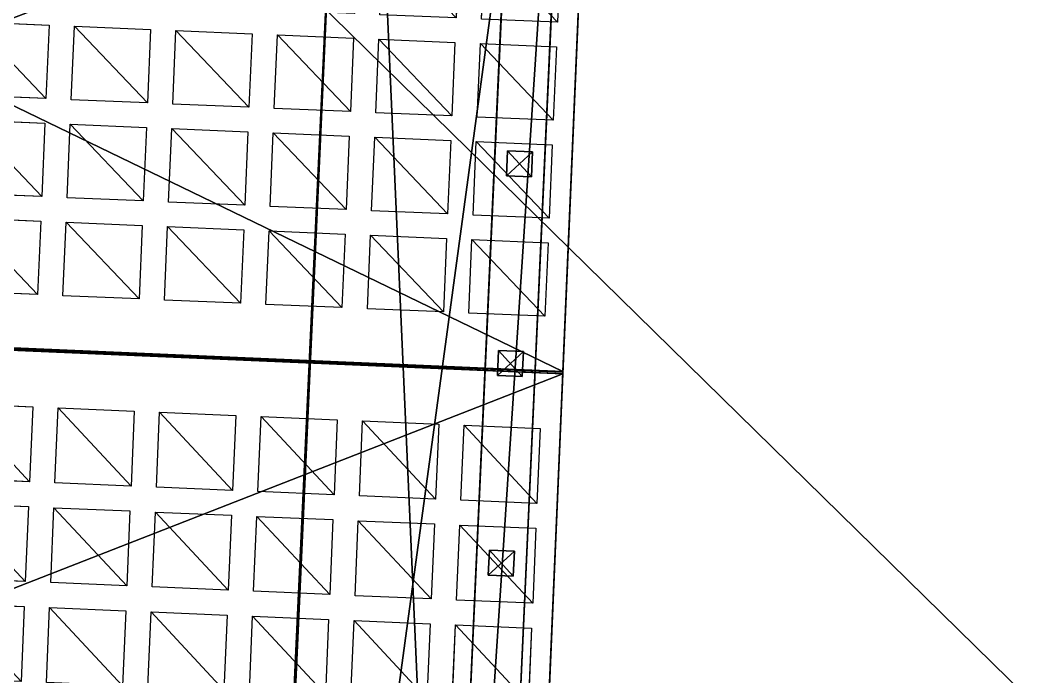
# Model space of a CAD drawing. Extents: x -372 to 678, y -263 to 741.
# Drawn here: x -53.612 to -51.611, y 81.578 to 82.891 of the extents above; entities that cross this region are included whole.
import ezdxf

# ---------------------------------------------------------------- set-up
doc = ezdxf.new("R2010")
doc.units = 0
doc.header["$LTSCALE"] = 0.0254
doc.layers.get('0').update_dxf_attribs({"linetype": 'CONTINUOUS'})
doc.layers.add('LOCATION_SNAPSHOT', color=144, linetype='CONTINUOUS')
doc.layers.add('LOCATION_TERRAIN', color=36, linetype='CONTINUOUS')

# ---------------------------------------------------------------- blocks, each defined once
blk = doc.blocks.new('SOLARCELL')
at = {"color": 0}
for p, q in [((0, 0), (0, 0.1524)), ((0, 0.1524), (0.1524, 0.1524)), ((0.1524, 0.1524), (0.1524, 0)), ((0.1524, 0), (0, 0))]:
    blk.add_line(p, q, dxfattribs=at)
mesh = blk.add_polyface(dxfattribs=at)
corners = [(0.1524, 0.1524), (0, 0), (0, 0.1524), (0.1524, 0)]
mesh.append_faces([[corners[k] for k in face] for face in [(0, 1, 2), (1, 0, 3)]], dxfattribs={"vtx0": -1, "color": 0})
blk = doc.blocks.new('GROUP_69')
at = {"color": 0}
for p in [(0, 1.016), (0.2032, 1.016), (0.4064, 1.016), (0.6096, 1.016), (0.8128, 1.016), (0, 0.8128), (0.2032, 0.8128), (0.4064, 0.8128), (0.6096, 0.8128), (0.8128, 0.8128), (0, 0.6096), (0.2032, 0.6096), (0.4064, 0.6096), (0.6096, 0.6096), (0.8128, 0.6096), (0, 0.4064), (0.2032, 0.4064), (0.4064, 0.4064), (0.6096, 0.4064), (0.8128, 0.4064), (0, 0.2032), (0.2032, 0.2032), (0.4064, 0.2032), (0.6096, 0.2032), (0.8128, 0.2032), (0, 0), (0.2032, 0), (0.4064, 0), (0.6096, 0), (0.8128, 0)]:
    blk.add_blockref('SOLARCELL', p, dxfattribs=at)
blk = doc.blocks.new('COMPLETEPANEL')
at = {"color": 254}
for p, q in [((0, 0, 0.0178), (0, 2.667, 0.0178)), ((0, 0), (0, 2.667)), ((0, 0, 0.0178), (0, 2.667, 0.0178)), ((0, 0), (0, 2.667)), ((1.1938, 2.667, 0.0178), (1.1938, 0, 0.0178)), ((1.1938, 2.667), (1.1938, 0)), ((1.1938, 2.667, 0.0178), (1.1938, 0, 0.0178)), ((1.1938, 2.667), (1.1938, 0)), ((1.1938, 0, 0.0178), (0, 0, 0.0178)), ((1.1938, 0), (0, 0)), ((1.1938, 0, 0.0178), (0, 0, 0.0178)), ((0, 0), (0, 0, 0.0178)), ((0, 0), (0, 0, 0.0178)), ((1.1938, 0), (0, 0)), ((1.1938, 0), (1.1938, 0, 0.0178)), ((1.1938, 0), (1.1938, 0, 0.0178))]:
    blk.add_line(p, q, dxfattribs=at)
at = {"color": 0}
blk.add_blockref('GROUP_69', (0.1126, 0.0405, 0.0178), dxfattribs=at)
at = {"color": 153}
mesh = blk.add_polyface(dxfattribs=at)
corners = [(0, 0, 0.0178), (1.1938, 2.667, 0.0178), (0, 2.667, 0.0178), (1.1938, 0, 0.0178)]
mesh.append_faces([[corners[k] for k in face] for face in [(0, 1, 2), (1, 0, 3)]], dxfattribs={"vtx0": -1, "color": 153})
at = {"color": 254}
mesh = blk.add_polyface(dxfattribs=at)
corners = [(0, 2.667, 0.0178), (0, 0), (0, 0, 0.0178), (0, 2.667)]
mesh.append_faces([[corners[k] for k in face] for face in [(0, 1, 2), (1, 0, 3)]], dxfattribs={"vtx0": -1, "color": 254})
mesh = blk.add_polyface(dxfattribs=at)
corners = [(0, 2.667), (1.1938, 0), (0, 0), (1.1938, 2.667)]
mesh.append_faces([[corners[k] for k in face] for face in [(0, 1, 2), (1, 0, 3)]], dxfattribs={"vtx0": -1, "color": 254})
mesh = blk.add_polyface(dxfattribs=at)
corners = [(1.1938, 2.667), (1.1938, 0, 0.0178), (1.1938, 0), (1.1938, 2.667, 0.0178)]
mesh.append_faces([[corners[k] for k in face] for face in [(0, 1, 2), (1, 0, 3)]], dxfattribs={"vtx0": -1, "color": 254})
mesh = blk.add_polyface(dxfattribs=at)
corners = [(1.1938, 0), (0, 0, 0.0178), (0, 0), (1.1938, 0, 0.0178)]
mesh.append_faces([[corners[k] for k in face] for face in [(0, 1, 2), (1, 0, 3)]], dxfattribs={"vtx0": -1, "color": 254})
blk = doc.blocks.new('PANELARC')
at = {"color": 0, "extrusion": (0.173648, 3.12792e-17, 0.984808), "rotation": 270}
blk.add_blockref('COMPLETEPANEL', (0, -1.0104, 1.117), dxfattribs=at)
at = {"color": 0, "extrusion": (0.258819, -4.13081e-17, 0.965926), "rotation": 270}
blk.add_blockref('COMPLETEPANEL', (0, -2.0985, 1.3049), dxfattribs=at)
blk = doc.blocks.new('GROUP_73')
at = {"color": 0}
blk.add_blockref('PANELARC', (0, -2.667), dxfattribs=at)
blk = doc.blocks.new('STATIONSOLAR_1')
at = {"color": 153, "rotation": 0.06407671514810877}
blk.add_blockref('GROUP_73', (0.4368, 0.0926, 2.3876), dxfattribs=at)
blk = doc.blocks.new('GROUP_38')
at = {"color": 0}
mesh = blk.add_polyface(dxfattribs=at)
corners = [(20.5977, 0, 0.5), (0, 5, 0.5), (0, 0, 0.5), (20.5977, 5, 0.5)]
mesh.append_faces([[corners[k] for k in face] for face in [(0, 1, 2), (1, 0, 3)]], dxfattribs={"vtx0": -1, "color": 0})
mesh = blk.add_polyface(dxfattribs=at)
corners = [(0.0052, 5), (0, 0), (0, 5), (20.5977, 0), (20.5977, 5)]
mesh.append_faces([[corners[k] for k in face] for face in [(0, 1, 2), (3, 0, 4)]], dxfattribs={"vtx0": -1, "color": 0})
mesh.append_faces([[corners[k] for k in face] for face in [(1, 0, 3)]], dxfattribs={"vtx0": -1, "vtx1": -1, "color": 0})
blk = doc.blocks.new('GROUP62_8')
at = {"color": 252, "rotation": 359.6152762952026}
blk.add_blockref('GROUP_38', (19.3844, -5.9478, 4.65), dxfattribs=at)
blk = doc.blocks.new('GROUP_23')
at = {"color": 0}
for p, q in [((0.55, 0.1), (0.55, 5)), ((0.55, 5, 0.05), (0.55, 0.1, 0.05)), ((0.55, 0.1), (0.55, 5)), ((0.55, 5, 0.05), (0.55, 0.1, 0.05)), ((0.65, 0.1, 0.05), (0.65, 5, 0.05)), ((0.65, 0.1), (0.65, 5)), ((0.65, 0.1), (0.65, 5)), ((0.65, 0.1, 0.05), (0.65, 5, 0.05))]:
    blk.add_line(p, q, dxfattribs=at)
mesh = blk.add_polyface(dxfattribs=at)
corners = [(0.65, 5), (0.55, 0.1), (0.55, 5), (0.65, 0.1)]
mesh.append_faces([[corners[k] for k in face] for face in [(0, 1, 2), (1, 0, 3)]], dxfattribs={"vtx0": -1, "color": 0})
mesh = blk.add_polyface(dxfattribs=at)
corners = [(0.55, 0.1, 0.05), (0.65, 5, 0.05), (0.55, 5, 0.05), (0.65, 0.1, 0.05)]
mesh.append_faces([[corners[k] for k in face] for face in [(0, 1, 2), (1, 0, 3)]], dxfattribs={"vtx0": -1, "color": 0})
mesh = blk.add_polyface(dxfattribs=at)
corners = [(0.55, 5, 0.05), (0.55, 0.1), (0.55, 0.1, 0.05), (0.55, 5)]
mesh.append_faces([[corners[k] for k in face] for face in [(0, 1, 2), (1, 0, 3)]], dxfattribs={"vtx0": -1, "color": 0})
mesh = blk.add_polyface(dxfattribs=at)
corners = [(0.65, 5), (0.65, 0.1, 0.05), (0.65, 0.1), (0.65, 5, 0.05)]
mesh.append_faces([[corners[k] for k in face] for face in [(0, 1, 2), (1, 0, 3)]], dxfattribs={"vtx0": -1, "color": 0})
blk = doc.blocks.new('GROUP_24')
at = {"color": 0}
for p, q in [((0.55, 5), (0.55, 0)), ((0.55, 0, 0.5), (0.55, 5, 0.5)), ((0.55, 0, 0.5), (0.55, 5, 0.5)), ((0.55, 5), (0.55, 0))]:
    blk.add_line(p, q, dxfattribs=at)
mesh = blk.add_polyface(dxfattribs=at)
corners = [(1, 5), (0.55, 0), (0.55, 5), (1, 0)]
mesh.append_faces([[corners[k] for k in face] for face in [(0, 1, 2), (1, 0, 3)]], dxfattribs={"vtx0": -1, "color": 0})
mesh = blk.add_polyface(dxfattribs=at)
corners = [(1, 0, 0.5), (0.55, 5, 0.5), (0.55, 0, 0.5), (1, 5, 0.5)]
mesh.append_faces([[corners[k] for k in face] for face in [(0, 1, 2), (1, 0, 3)]], dxfattribs={"vtx0": -1, "color": 0})
mesh = blk.add_polyface(dxfattribs=at)
corners = [(0.55, 5, 0.5), (0.55, 0), (0.55, 0, 0.5), (0.55, 5)]
mesh.append_faces([[corners[k] for k in face] for face in [(0, 1, 2), (1, 0, 3)]], dxfattribs={"vtx0": -1, "color": 0})
blk = doc.blocks.new('GROUP_43')
at = {"color": 0}
for p, q in [((0, 0.05), (0, 0)), ((0, 0.05, 1.05), (0, 0, 1.05)), ((0, 0.05), (0, 0.05, 1.05)), ((0.05, 0.05, 1.05), (0, 0.05, 1.05)), ((0, 0.05, 1.05), (0, 0, 1.05)), ((0.05, 0.05), (0, 0.05)), ((0, 0.05), (0, 0.05, 1.05)), ((0.05, 0.05, 1.05), (0, 0.05, 1.05)), ((0.05, 0.05), (0, 0.05)), ((0, 0.05), (0, 0)), ((0.05, 0, 1.05), (0.05, 0.05, 1.05)), ((0.05, 0), (0.05, 0.05)), ((0.05, 0.05), (0.05, 0.05, 1.05)), ((0.05, 0, 1.05), (0.05, 0.05, 1.05)), ((0.05, 0.05), (0.05, 0.05, 1.05)), ((0.05, 0), (0.05, 0.05)), ((0, 0), (0, 0, 1.05)), ((0, 0, 1.05), (0.05, 0, 1.05)), ((0, 0), (0.05, 0)), ((0, 0, 1.05), (0.05, 0, 1.05)), ((0, 0), (0, 0, 1.05)), ((0, 0), (0.05, 0)), ((0.05, 0), (0.05, 0, 1.05)), ((0.05, 0), (0.05, 0, 1.05))]:
    blk.add_line(p, q, dxfattribs=at)
mesh = blk.add_polyface(dxfattribs=at)
corners = [(0, 0.05, 1.05), (0, 0), (0, 0, 1.05), (0, 0.05)]
mesh.append_faces([[corners[k] for k in face] for face in [(0, 1, 2), (1, 0, 3)]], dxfattribs={"vtx0": -1, "color": 0})
mesh = blk.add_polyface(dxfattribs=at)
corners = [(0.05, 0, 1.05), (0, 0.05, 1.05), (0, 0, 1.05), (0.05, 0.05, 1.05)]
mesh.append_faces([[corners[k] for k in face] for face in [(0, 1, 2), (1, 0, 3)]], dxfattribs={"vtx0": -1, "color": 0})
mesh = blk.add_polyface(dxfattribs=at)
corners = [(0, 0.05, 1.05), (0.05, 0.05), (0, 0.05), (0.05, 0.05, 1.05)]
mesh.append_faces([[corners[k] for k in face] for face in [(0, 1, 2), (1, 0, 3)]], dxfattribs={"vtx0": -1, "color": 0})
mesh = blk.add_polyface(dxfattribs=at)
corners = [(0.05, 0.05), (0, 0), (0, 0.05), (0.05, 0)]
mesh.append_faces([[corners[k] for k in face] for face in [(0, 1, 2), (1, 0, 3)]], dxfattribs={"vtx0": -1, "color": 0})
mesh = blk.add_polyface(dxfattribs=at)
corners = [(0.05, 0.05), (0.05, 0, 1.05), (0.05, 0), (0.05, 0.05, 1.05)]
mesh.append_faces([[corners[k] for k in face] for face in [(0, 1, 2), (1, 0, 3)]], dxfattribs={"vtx0": -1, "color": 0})
mesh = blk.add_polyface(dxfattribs=at)
corners = [(0.05, 0, 1.05), (0, 0), (0.05, 0), (0, 0, 1.05)]
mesh.append_faces([[corners[k] for k in face] for face in [(0, 1, 2), (1, 0, 3)]], dxfattribs={"vtx0": -1, "color": 0})
blk = doc.blocks.new('GROUP_25')
at = {"color": 0}
for p, q in [((0, 0.05), (0, 0)), ((0, 0.05, 1.05), (0, 0, 1.05)), ((0, 0.05), (0, 0.05, 1.05)), ((0.05, 0.05, 1.05), (0, 0.05, 1.05)), ((0, 0.05, 1.05), (0, 0, 1.05)), ((0.05, 0.05), (0, 0.05)), ((0, 0.05), (0, 0.05, 1.05)), ((0.05, 0.05, 1.05), (0, 0.05, 1.05)), ((0.05, 0.05), (0, 0.05)), ((0, 0.05), (0, 0)), ((0.05, 0, 1.05), (0.05, 0.05, 1.05)), ((0.05, 0), (0.05, 0.05)), ((0.05, 0.05), (0.05, 0.05, 1.05)), ((0.05, 0, 1.05), (0.05, 0.05, 1.05)), ((0.05, 0.05), (0.05, 0.05, 1.05)), ((0.05, 0), (0.05, 0.05)), ((0, 0), (0, 0, 1.05)), ((0, 0, 1.05), (0.05, 0, 1.05)), ((0, 0), (0.05, 0)), ((0, 0, 1.05), (0.05, 0, 1.05)), ((0, 0), (0, 0, 1.05)), ((0, 0), (0.05, 0)), ((0.05, 0), (0.05, 0, 1.05)), ((0.05, 0), (0.05, 0, 1.05))]:
    blk.add_line(p, q, dxfattribs=at)
mesh = blk.add_polyface(dxfattribs=at)
corners = [(0, 0.05, 1.05), (0, 0), (0, 0, 1.05), (0, 0.05)]
mesh.append_faces([[corners[k] for k in face] for face in [(0, 1, 2), (1, 0, 3)]], dxfattribs={"vtx0": -1, "color": 0})
mesh = blk.add_polyface(dxfattribs=at)
corners = [(0.05, 0, 1.05), (0, 0.05, 1.05), (0, 0, 1.05), (0.05, 0.05, 1.05)]
mesh.append_faces([[corners[k] for k in face] for face in [(0, 1, 2), (1, 0, 3)]], dxfattribs={"vtx0": -1, "color": 0})
mesh = blk.add_polyface(dxfattribs=at)
corners = [(0, 0.05, 1.05), (0.05, 0.05), (0, 0.05), (0.05, 0.05, 1.05)]
mesh.append_faces([[corners[k] for k in face] for face in [(0, 1, 2), (1, 0, 3)]], dxfattribs={"vtx0": -1, "color": 0})
mesh = blk.add_polyface(dxfattribs=at)
corners = [(0.05, 0.05), (0, 0), (0, 0.05), (0.05, 0)]
mesh.append_faces([[corners[k] for k in face] for face in [(0, 1, 2), (1, 0, 3)]], dxfattribs={"vtx0": -1, "color": 0})
mesh = blk.add_polyface(dxfattribs=at)
corners = [(0.05, 0.05), (0.05, 0, 1.05), (0.05, 0), (0.05, 0.05, 1.05)]
mesh.append_faces([[corners[k] for k in face] for face in [(0, 1, 2), (1, 0, 3)]], dxfattribs={"vtx0": -1, "color": 0})
mesh = blk.add_polyface(dxfattribs=at)
corners = [(0.05, 0, 1.05), (0, 0), (0.05, 0), (0, 0, 1.05)]
mesh.append_faces([[corners[k] for k in face] for face in [(0, 1, 2), (1, 0, 3)]], dxfattribs={"vtx0": -1, "color": 0})
blk = doc.blocks.new('GROUP6_2')
at = {"color": 252, "rotation": 90.00000000000001}
for name, p in [('GROUP_23', (5.9, -1, -1.8)), ('GROUP_24', (5.9, -1, -3.35)), ('GROUP_43', (3.475, -0.425, -2.85)), ('GROUP_25', (3.875, -0.425, -2.85)), ('GROUP_43', (4.275, -0.425, -2.85))]:
    blk.add_blockref(name, p, dxfattribs=at)
blk = doc.blocks.new('GROUP63_1')
at = {"color": 0, "rotation": 269.6152762952026}
blk.add_blockref('GROUP6_2', (19.424, -0.0479, 8), dxfattribs=at)
blk = doc.blocks.new('GROUP61_4')
at = {"color": 0}
for name in ['GROUP62_8', 'GROUP63_1']:
    blk.add_blockref(name, (0, 0), dxfattribs=at)
blk = doc.blocks.new('STATIONWITHCANOPY_3')
at = {"color": 0, "rotation": 0.2964109805245421}
blk.add_blockref('GROUP61_4', (-18.7792, 5.7123, 0.98), dxfattribs=at)
blk = doc.blocks.new('STATIONWITHCANOPY')
at = {"color": 0}
blk.add_blockref('STATIONWITHCANOPY_3', (0, 0), dxfattribs=at)
at = {"color": 0, "rotation": 270}
blk.add_blockref('STATIONSOLAR_1', (2.7051, 4.7359, 5.29), dxfattribs=at)
blk = doc.blocks.new('LOCATION_SNAPSHOT')
at = {"color": 8}
mesh = blk.add_polyface(dxfattribs=at)
corners = [(-369.3084, -262.9446), (369.3059, 262.9472), (-371.8207, 259.3767), (371.8242, -259.3771)]
mesh.append_faces([[corners[k] for k in face] for face in [(0, 1, 2), (1, 0, 3)]], dxfattribs={"vtx0": -1, "color": 8})
blk = doc.blocks.new('LOCATION_TERRAIN')
at = {"color": 8}
mesh = blk.add_polyface(dxfattribs=at)
corners = [(-44.3246, 74.4053, -5.7463), (-44.3845, 86.8415, -6.5236), (-56.946, 86.781, -6.4312)]
mesh.append_faces([[corners[k] for k in face] for face in [(0, 1, 2)]], dxfattribs={"color": 8})
mesh = blk.add_polyface(dxfattribs=at)
corners = [(-44.3246, 74.4053, -5.7463), (-56.946, 86.781, -6.4312), (-56.8861, 74.3448, -5.9795)]
mesh.append_faces([[corners[k] for k in face] for face in [(0, 1, 2)]], dxfattribs={"color": 8})

msp = doc.modelspace()

# ---------------------------------------------------------------- block references
at = {"color": 0, "rotation": 177.4883127242729}
msp.add_blockref('STATIONWITHCANOPY', (-52.3083, 84.1066, -5.5876), dxfattribs=at)
at = {"layer": 'LOCATION_SNAPSHOT', "color": 0}
msp.add_blockref('LOCATION_SNAPSHOT', (0, 0), dxfattribs=at)
at = {"layer": 'LOCATION_TERRAIN', "color": 0}
msp.add_blockref('LOCATION_TERRAIN', (0, 0), dxfattribs=at)

doc.saveas('drawing.dxf')
